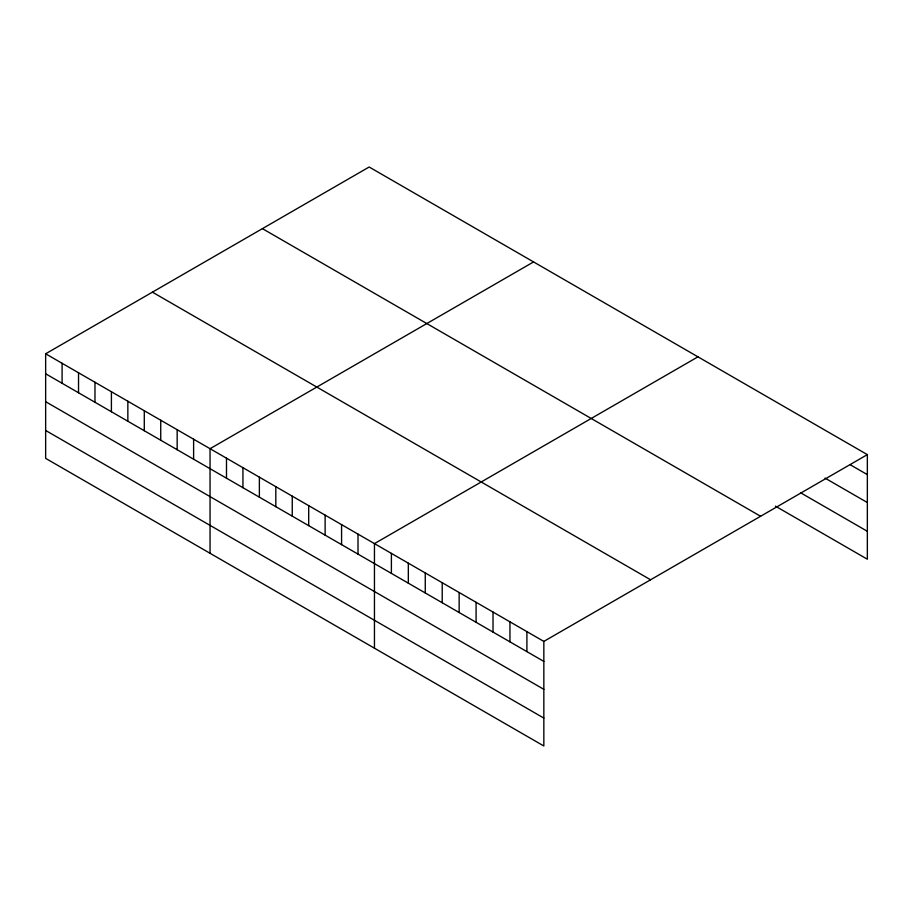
<?xml version="1.0" encoding="UTF-8"?>
<svg xmlns="http://www.w3.org/2000/svg" width="913" height="913" viewBox="0 0 913 913"><rect width="100%" height="100%" fill="white"/><g stroke="black" fill="none" stroke-linecap="round" stroke-linejoin="round"><path stroke-width="1.37" d="M45.65 353.788L543.84 641.405L543.84 745.989L45.65 458.372L45.65 353.788L369.16 167.011L867.35 454.628L867.35 559.213L775.399 506.133M533.569 261.928L210.047 448.705L210.047 553.278M697.966 356.835L374.456 543.623L374.456 648.196M543.84 641.405L867.35 454.628M850.414 464.854L867.35 474.634M825.01 478.092L867.35 502.538M800.804 492.883L867.35 531.298M262.408 228.638L760.586 516.267M152.414 292.149L650.592 579.778M45.65 373.782L543.84 661.411M45.65 401.697L543.84 689.326M45.65 430.457L543.84 718.086M526.904 631.636L526.904 651.631M509.956 621.856L509.956 641.85M493.02 612.075L493.02 632.07M476.084 602.295L476.084 622.289M459.148 592.514L459.148 612.509M442.212 582.734L442.212 602.728M425.264 572.953L425.264 592.948M408.328 563.173L408.328 583.179M391.392 553.392L391.392 573.398M358.01 534.128L358.01 554.123M341.576 524.633L341.576 544.627M325.131 515.137L325.131 535.144M308.697 505.654L308.697 525.648M292.251 496.158L292.251 516.153M275.817 486.663L275.817 506.669M259.372 477.179L259.372 497.174M242.938 467.684L242.938 487.679M226.492 458.189L226.492 478.195M193.613 439.21L193.613 459.205M177.168 429.715L177.168 449.721M160.734 420.231L160.734 440.226M144.288 410.736L144.288 430.731M127.854 401.241L127.854 421.235M111.409 391.745L111.409 411.752M94.975 382.262L94.975 402.256M78.529 372.766L78.529 392.761M62.095 363.271L62.095 383.277"/></g></svg>
